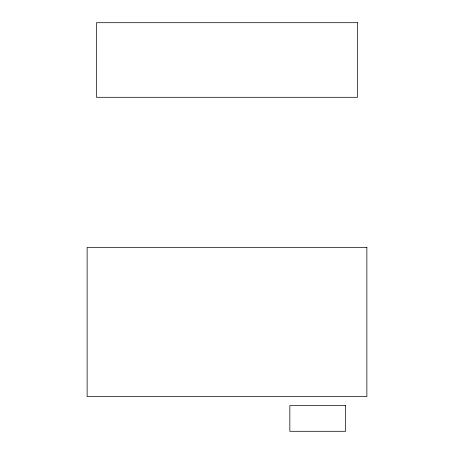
<?xml version="1.0" encoding="UTF-8"?>
<svg xmlns="http://www.w3.org/2000/svg" width="454" height="454" viewBox="0 0 454 454"><rect width="100%" height="100%" fill="white"/><g stroke="black" fill="none" stroke-linecap="round" stroke-linejoin="round"><path stroke-width="0.68" d="M357.548 22.7L96.452 22.7L96.452 97.298L357.548 97.298L357.548 22.7M366.872 247.373L87.128 247.373L87.128 396.569L366.872 396.569L366.872 247.373M345.636 405.604L289.834 405.604L289.834 431.3L345.636 431.3L345.636 405.604"/></g></svg>
